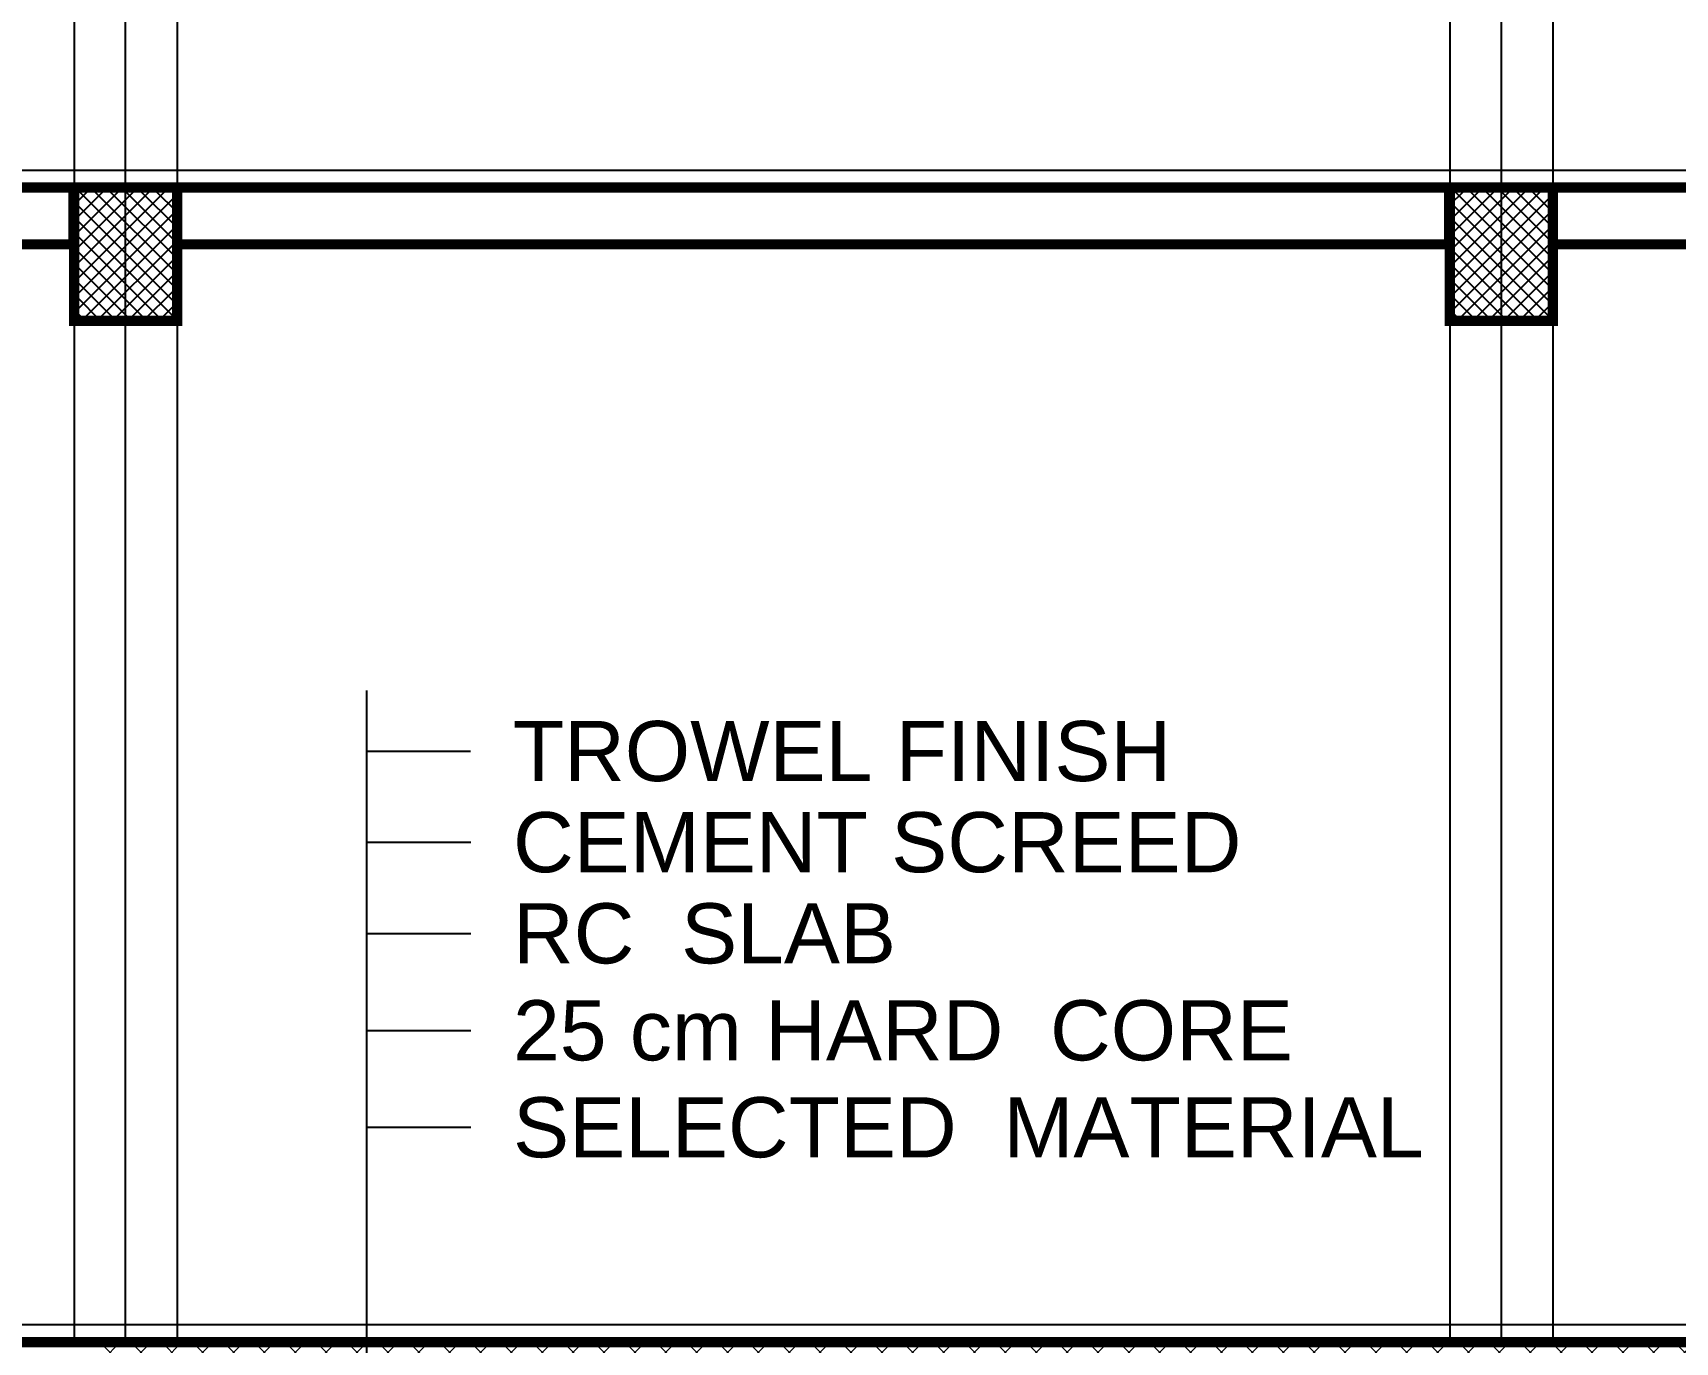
# Model space of a CAD drawing. Extents: x 250879 to 348495, y -51522 to -9360.
# Drawn here: x 289790.6 to 290268.3, y -50648.2 to -50267.1 of the extents above; entities that cross this region are included whole.
import ezdxf

# ---------------------------------------------------------------- set-up
doc = ezdxf.new("R2010")
doc.units = 0
for name, color, linetype in [('AXIS', 1, 'CONTINUOUS'), ('CURTAIN', 150, 'CONTINUOUS'), ('DIM', 3, 'CONTINUOUS'), ('TEXT', 3, 'CONTINUOUS'), ('WALL', 7, 'CONTINUOUS')]:
    doc.layers.add(name, color=color, linetype=linetype)
doc.layers.add('VIS', color=8, linetype='CONTINUOUS', lineweight=18)
doc.styles.get("Standard").update_dxf_attribs({"font": 'sanss___.ttf', "height": 15})

msp = doc.modelspace()

# ---------------------------------------------------------------- hatches: boundary and pattern name
at = {"layer": 'AXIS'}
h = msp.add_hatch(dxfattribs=at)
h.set_pattern_fill('ANSI37', color=256, style=0)
h.set_pattern_definition([(45, (17607.0416, -20336.1652), (-2.24506403, 2.24506403), []), (135, (17607.0416, -20336.1652), (-2.24506403, -2.24506403), [])])
h.paths.add_polyline_path([(289832.62418, -50313.17295), (289817.62418, -50313.17295), (289817.62418, -50351.92546), (289832.62418, -50351.92546)])
h.paths.add_polyline_path([(289817.62418, -50313.17295), (289802.62418, -50313.17295), (289802.62418, -50328.68057), (289802.62418, -50343.17295), (289802.62418, -50351.92546), (289817.62418, -50351.92546)])
h = msp.add_hatch(dxfattribs=at)
h.set_pattern_fill('ANSI37', color=256, style=0)
h.set_pattern_definition([(45, (18007.2062, -20336.1652), (-2.24506403, 2.24506403), []), (135, (18007.2062, -20336.1652), (-2.24506403, -2.24506403), [])])
h.paths.add_polyline_path([(290232.78876, -50313.17295), (290217.78876, -50313.17295), (290217.78876, -50351.92546), (290232.78876, -50351.92546)])
h.paths.add_polyline_path([(290217.78876, -50313.17295), (290202.78876, -50313.17295), (290202.78876, -50328.68057), (290202.78876, -50343.17295), (290202.78876, -50351.92546), (290217.78876, -50351.92546)])
at = {"layer": 'VIS', "ltscale": 0.0001}
h = msp.add_hatch(dxfattribs=at)
h.set_pattern_fill('ANSI37', color=256, scale=2, style=0)
h.set_pattern_definition([(45, (-59931.947, -30867.618), (-4.49012806, 4.49012806), []), (135, (-59931.947, -30867.618), (-4.49012806, -4.49012806), [])])
h.paths.add_polyline_path([(289925.61417, -50648.17295), (289863.48237, -50648.17295), (289863.48237, -50653.17295), (289925.61417, -50653.17295)], flags=17)
h.paths.add_polyline_path([(289863.48237, -50648.17295), (289858.48237, -50648.17295), (289858.48237, -50653.17295), (289863.48237, -50653.17295)], flags=17)
h.paths.add_polyline_path([(289858.48237, -50648.17295), (289808.15299, -50648.17295), (289808.15299, -50653.17295), (289858.48237, -50653.17295)])
h.paths.add_polyline_path([(290333.15299, -50678.17295), (290333.15299, -50648.17295), (290008.15299, -50648.17295), (290008.15299, -50678.17295)])
h.paths.add_polyline_path([(289840.34726, -50653.17295), (289840.34726, -50678.17295), (290008.15299, -50678.17295), (290008.15299, -50648.17295), (289925.61417, -50648.17295), (289925.61417, -50653.17295)])

# ---------------------------------------------------------------- linework, layer by layer
at = {"layer": 'AXIS'}
for p, q in [((289817.62418, -50648.17295), (289817.62418, -45795.09533)), ((290217.78876, -50648.17295), (290217.78876, -45795.09533))]:
    msp.add_line(p, q, dxfattribs=at)
at = {"layer": 'CURTAIN', "linetype": 'Continuous'}
for p, q in [((289802.62418, -49992.17295), (289802.62418, -50648.17295)), ((289832.62418, -49992.17295), (289832.62418, -50648.17295)), ((290202.78876, -49992.17295), (290202.78876, -50648.17295)), ((290232.78876, -49992.17295), (290232.78876, -50648.17295))]:
    msp.add_line(p, q, dxfattribs=at)
at = {"layer": 'DIM', "ltscale": 3}
for p, q in [((289887.76535, -50739.03453), (289887.76535, -50458.50723)), ((289887.76535, -50476.15854), (289917.97166, -50476.15854)), ((289887.76535, -50502.6829), (289918.03867, -50502.6829)), ((289887.76535, -50529.20727), (289918.03867, -50529.20727)), ((289887.76535, -50557.42674), (289918.03867, -50557.42674)), ((289887.76535, -50585.64621), (289918.03867, -50585.64621))]:
    msp.add_line(p, q, dxfattribs=at)
at = {"layer": 'WALL', "linetype": 'Continuous'}
for p, q in [((292217.78876, -50307.17295), (289092.2533, -50307.17295)), ((292217.78876, -50312.17295), (289092.2533, -50312.17295)), ((292217.78876, -50643.17295), (289092.2533, -50643.17295))]:
    msp.add_line(p, q, dxfattribs=at)
at = {"layer": 'WALL', "linetype": 'Continuous', "const_width": 3}
for points in [[(292232.78876, -50312.17295), (289072.2533, -50312.17295)], [(292232.78876, -50312.17295), (289072.2533, -50312.17295)], [(289432.45959, -50328.68057), (289802.45959, -50328.68057), (289802.45959, -50312.17295), (289432.45959, -50312.17295), (289432.45959, -50328.68057)], [(289802.62418, -50312.17295), (289802.62418, -50342.17295), (289802.62418, -50350.92546), (289832.62418, -50350.92546), (289832.62418, -50312.17295), (289802.62418, -50312.17295)], [(289802.62418, -50312.17295), (289802.62418, -50342.17295), (289802.62418, -50350.92546), (289832.62418, -50350.92546), (289832.62418, -50312.17295), (289802.62418, -50312.17295)], [(289832.62418, -50328.68057), (290202.62418, -50328.68057), (290202.62418, -50312.17295), (289832.62418, -50312.17295), (289832.62418, -50328.68057)], [(290202.78876, -50312.17295), (290202.78876, -50342.17295), (290202.78876, -50350.92546), (290232.78876, -50350.92546), (290232.78876, -50312.17295), (290202.78876, -50312.17295)], [(290202.78876, -50312.17295), (290202.78876, -50342.17295), (290202.78876, -50350.92546), (290232.78876, -50350.92546), (290232.78876, -50312.17295), (290202.78876, -50312.17295)], [(290232.78876, -50328.68057), (290602.78876, -50328.68057), (290602.78876, -50312.17295), (290232.78876, -50312.17295), (290232.78876, -50328.68057)], [(292232.78876, -50648.17295), (289072.2533, -50648.17295)], [(292232.78876, -50648.17295), (289072.2533, -50648.17295)]]:
    msp.add_lwpolyline(points, dxfattribs=at)
at = {"layer": 'WALL', "linetype": 'Continuous'}
msp.add_lwpolyline([(292232.78876, -50342.17295), (292232.78876, -50312.17295), (289072.2533, -50312.17295)], dxfattribs=at)

# ---------------------------------------------------------------- texts
at = {"layer": 'TEXT', "char_height": 17.5, "width": 470.1872, "attachment_point": 1}
for s, insert in [('TROWEL FINISH', (289930.25271, -50467.39531)), ('CEMENT SCREED', (289930.31971, -50493.91968)), ('RC  SLAB', (289930.31971, -50520.44405)), ('25 cm HARD  CORE', (289930.31971, -50548.66352)), ('SELECTED  MATERIAL', (289930.31971, -50576.88298))]:
    msp.add_mtext(s, dxfattribs=dict(at, insert=insert))

doc.saveas('drawing.dxf')
